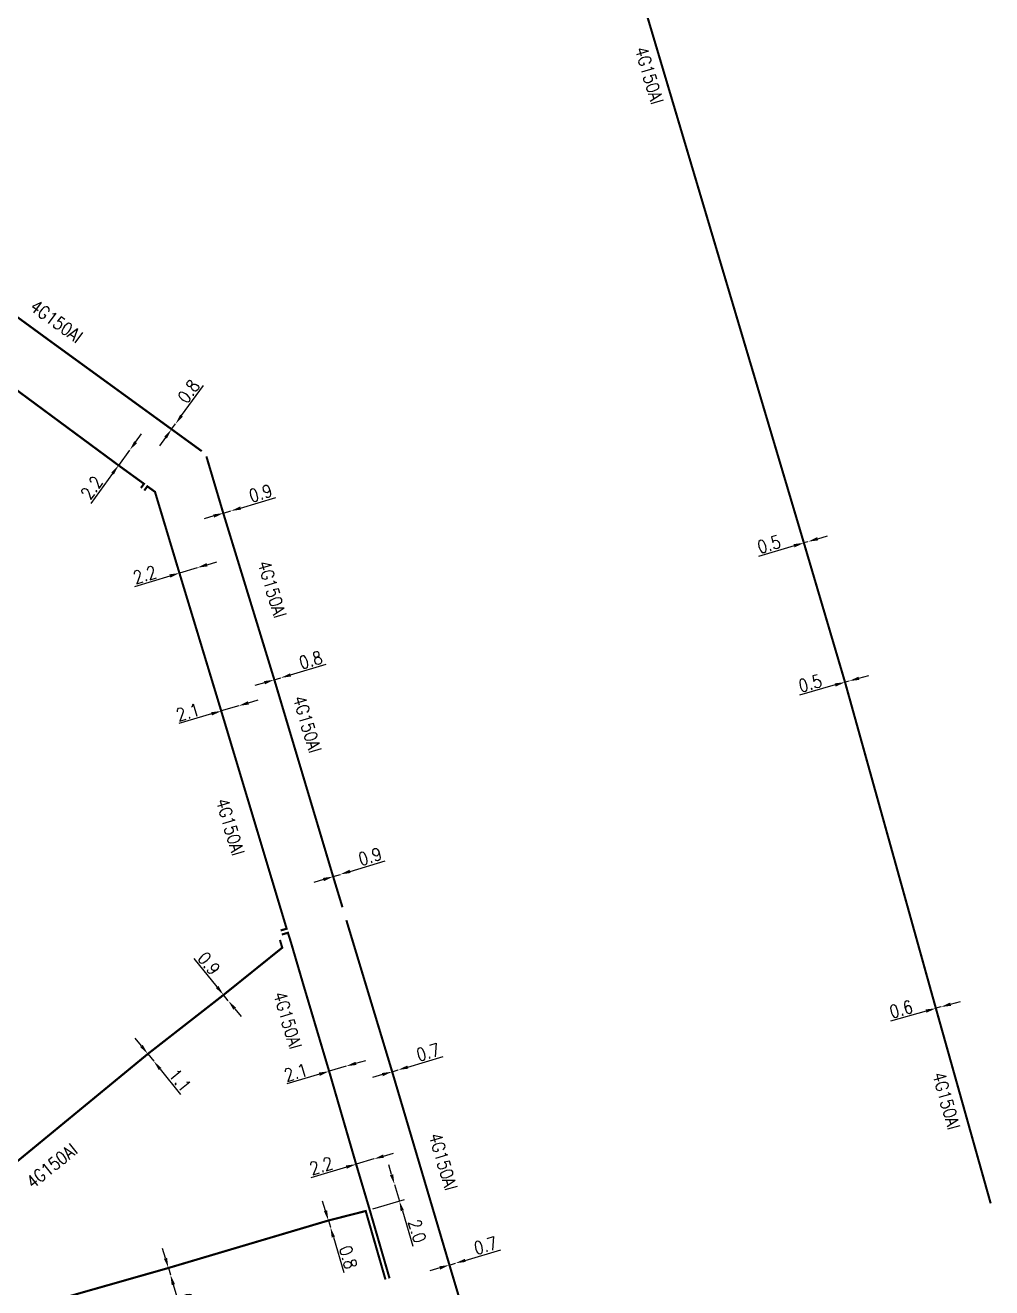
# Model space of a CAD drawing. Header units: millimetres. Extents: x 146511 to 147000, y 143998 to 145000.
# Drawn here: x 146886.2 to 147000.1, y 144673.2 to 144822.2 of the extents above; entities that cross this region are included whole.
import ezdxf
from ezdxf.enums import TextEntityAlignment as Align

# ---------------------------------------------------------------- set-up
doc = ezdxf.new("R2010")
doc.units = ezdxf.units.MM
doc.header["$MEASUREMENT"] = 0
doc.header["$PDMODE"] = 34
doc.linetypes.add('B_ST_AL', pattern=[2000, 1000, 1000])
doc.layers.get('DEFPOINTS').update_dxf_attribs({"linetype": 'CONTINUOUS'})
doc.layers.add('B_110', color=1, linetype='CONTINUOUS')
doc.styles.get("Standard").update_dxf_attribs({"font": 'romans.shx', "width": 0.85})
doc.dimstyles.get("Standard").update_dxf_attribs({"dimtxt": 1.5, "dimasz": 1.2, "dimexe": 0.625, "dimexo": 0.625, "dimgap": 0.25, "dimtad": 1, "dimdec": 1, "dimzin": 0, "dimdsep": 46, "dimtxsty": 'Standard', "dimcen": -0.5, "dimadec": 0, "dimazin": 0, "dimtfac": 1, "dimtdec": 1, "dimtmove": 0, "dimatfit": 3, "dimfxl": 1, "dimtolj": 1, "dimtzin": 0, "dimarcsym": 0})

# ---------------------------------------------------------------- blocks, each defined once
blk = doc.blocks.new('*D44')
at = {"layer": 'B_110', "color": 0, "linetype": 'Continuous', "lineweight": -2}
for p, q in [((146994.12, 144706.37), (146993.54, 144706.21)), ((146995.28, 144706.7), (146996.43, 144707.02)), ((146992.39, 144705.89), (146988.18, 144704.7))]:
    blk.add_line(p, q, dxfattribs=at)
at = {"layer": 'B_110', "color": 0, "linetype": 'Continuous'}
for points in [[(146992.33, 144706.08), (146992.44, 144705.69), (146993.54, 144706.21)], [(146995.22, 144706.89), (146995.33, 144706.5), (146994.12, 144706.37)]]:
    blk.add_solid(points, dxfattribs=at)
at = {"layer": 'DEFPOINTS', "color": 0, "linetype": 'Continuous'}
for p in [(146993.54, 144706.21), (146994.12, 144706.37), (146994.12, 144706.37)]:
    blk.add_point(p, dxfattribs=at)
at = {"layer": 'B_110', "color": 0, "linetype": 'Continuous', "insert": (146989.44, 144706.1), "char_height": 1.5, "attachment_point": 5, "rotation": 15.675}
blk.add_mtext('\\A1;0.6', dxfattribs=at)
blk = doc.blocks.new('*D45')
at = {"layer": 'B_110', "color": 0, "linetype": 'Continuous', "lineweight": -2}
for p, q in [((146983.31, 144744.81), (146982.83, 144744.68)), ((146984.46, 144745.14), (146985.62, 144745.47)), ((146981.67, 144744.35), (146977.47, 144743.15))]:
    blk.add_line(p, q, dxfattribs=at)
at = {"layer": 'B_110', "color": 0, "linetype": 'Continuous'}
for points in [[(146984.41, 144745.33), (146984.52, 144744.95), (146983.31, 144744.81)], [(146981.62, 144744.54), (146981.73, 144744.15), (146982.83, 144744.68)]]:
    blk.add_solid(points, dxfattribs=at)
at = {"layer": 'DEFPOINTS', "color": 0, "linetype": 'Continuous'}
for p in [(146983.31, 144744.81), (146983.31, 144744.81), (146982.83, 144744.68)]:
    blk.add_point(p, dxfattribs=at)
at = {"layer": 'B_110', "color": 0, "linetype": 'Continuous', "insert": (146978.72, 144744.54), "char_height": 1.5, "attachment_point": 5, "rotation": 15.9083}
blk.add_mtext('\\A1;0.5', dxfattribs=at)
blk = doc.blocks.new('*D46')
at = {"layer": 'B_110', "color": 0, "linetype": 'Continuous', "lineweight": -2}
for p, q in [((146978.46, 144761.25), (146977.98, 144761.11)), ((146979.61, 144761.59), (146980.76, 144761.94)), ((146976.83, 144760.77), (146972.64, 144759.52))]:
    blk.add_line(p, q, dxfattribs=at)
at = {"layer": 'B_110', "color": 0, "linetype": 'Continuous'}
for points in [[(146976.77, 144760.96), (146976.88, 144760.57), (146977.98, 144761.11)], [(146979.55, 144761.79), (146979.66, 144761.4), (146978.46, 144761.25)]]:
    blk.add_solid(points, dxfattribs=at)
at = {"layer": 'DEFPOINTS', "color": 0, "linetype": 'Continuous'}
for p in [(146977.98, 144761.11), (146978.46, 144761.25), (146978.46, 144761.25)]:
    blk.add_point(p, dxfattribs=at)
at = {"layer": 'B_110', "color": 0, "linetype": 'Continuous', "insert": (146973.87, 144760.93), "char_height": 1.5, "attachment_point": 5, "rotation": 16.5797}
blk.add_mtext('\\A1;0.5', dxfattribs=at)
blk = doc.blocks.new('*D190')
at = {"layer": 'B_110', "color": 0, "linetype": 'Continuous', "lineweight": -2}
for p, q in [((146927.29, 144688.44), (146925.2, 144687.82)), ((146928.44, 144688.78), (146929.59, 144689.12)), ((146924.05, 144687.48), (146919.86, 144686.23))]:
    blk.add_line(p, q, dxfattribs=at)
at = {"layer": 'B_110', "color": 0, "linetype": 'Continuous'}
for points in [[(146928.38, 144688.97), (146928.49, 144688.59), (146927.29, 144688.44)], [(146923.99, 144687.67), (146924.1, 144687.28), (146925.2, 144687.82)]]:
    blk.add_solid(points, dxfattribs=at)
at = {"layer": 'DEFPOINTS', "color": 0, "linetype": 'Continuous'}
for p in [(146927.29, 144688.44), (146927.29, 144688.44), (146925.2, 144687.82)]:
    blk.add_point(p, dxfattribs=at)
at = {"layer": 'B_110', "color": 0, "linetype": 'Continuous', "insert": (146921.09, 144687.64), "char_height": 1.5, "attachment_point": 5, "rotation": 16.5749}
blk.add_mtext('\\A1;2.2', dxfattribs=at)
blk = doc.blocks.new('*D193')
at = {"layer": 'B_110', "color": 0, "linetype": 'Continuous', "lineweight": -2}
for p, q in [((146902.73, 144676.73), (146902.39, 144677.88)), ((146903.07, 144675.58), (146903.31, 144674.77)), ((146903.65, 144673.62), (146904.9, 144669.43))]:
    blk.add_line(p, q, dxfattribs=at)
at = {"layer": 'B_110', "color": 0, "linetype": 'Continuous'}
for points in [[(146902.92, 144676.79), (146902.54, 144676.67), (146903.07, 144675.58)], [(146903.85, 144673.67), (146903.46, 144673.56), (146903.31, 144674.77)]]:
    blk.add_solid(points, dxfattribs=at)
at = {"layer": 'DEFPOINTS', "color": 0, "linetype": 'Continuous'}
for p in [(146903.07, 144675.58), (146903.31, 144674.77), (146903.31, 144674.77)]:
    blk.add_point(p, dxfattribs=at)
at = {"layer": 'B_110', "color": 0, "linetype": 'Continuous', "insert": (146905.41, 144671.23), "char_height": 1.5, "attachment_point": 5, "rotation": 286.5607}
blk.add_mtext('\\A1;0.8', dxfattribs=at)
blk = doc.blocks.new('*D194')
at = {"layer": 'B_110', "color": 0, "linetype": 'Continuous', "lineweight": -2}
for p, q in [((146921.59, 144682.33), (146921.25, 144683.48)), ((146921.93, 144681.18), (146922.17, 144680.38)), ((146922.52, 144679.22), (146923.76, 144675.03))]:
    blk.add_line(p, q, dxfattribs=at)
at = {"layer": 'B_110', "color": 0, "linetype": 'Continuous'}
for points in [[(146921.78, 144682.39), (146921.4, 144682.28), (146921.93, 144681.18)], [(146922.71, 144679.28), (146922.32, 144679.17), (146922.17, 144680.38)]]:
    blk.add_solid(points, dxfattribs=at)
at = {"layer": 'DEFPOINTS', "color": 0, "linetype": 'Continuous'}
for p in [(146921.93, 144681.18), (146922.17, 144680.38), (146922.17, 144680.38)]:
    blk.add_point(p, dxfattribs=at)
at = {"layer": 'B_110', "color": 0, "linetype": 'Continuous', "insert": (146924.27, 144676.84), "char_height": 1.5, "attachment_point": 5, "rotation": 286.5607}
blk.add_mtext('\\A1;0.8', dxfattribs=at)
blk = doc.blocks.new('*D195')
at = {"layer": 'B_110', "color": 0, "linetype": 'Continuous', "lineweight": -2}
for p, q in [((146929.38, 144686.59), (146929.04, 144687.74)), ((146929.72, 144685.44), (146930.3, 144683.48)), ((146927.16, 144682.55), (146930.9, 144683.66)), ((146930.65, 144682.33), (146931.89, 144678.14))]:
    blk.add_line(p, q, dxfattribs=at)
at = {"layer": 'B_110', "color": 0, "linetype": 'Continuous'}
for points in [[(146929.57, 144686.64), (146929.19, 144686.53), (146929.72, 144685.44)], [(146930.84, 144682.39), (146930.45, 144682.27), (146930.3, 144683.48)]]:
    blk.add_solid(points, dxfattribs=at)
at = {"layer": 'DEFPOINTS', "color": 0, "linetype": 'Continuous'}
for p in [(146929.72, 144685.44), (146929.72, 144685.44), (146926.57, 144682.37)]:
    blk.add_point(p, dxfattribs=at)
at = {"layer": 'B_110', "color": 0, "linetype": 'Continuous', "insert": (146932.4, 144679.94), "char_height": 1.5, "attachment_point": 5, "rotation": 286.5526}
blk.add_mtext('\\A1;2.0', dxfattribs=at)
blk = doc.blocks.new('*D203')
at = {"layer": 'B_110', "color": 0, "linetype": 'Continuous', "lineweight": -2}
for p, q in [((146938.07, 144676.48), (146942.26, 144677.73)), ((146935.05, 144675.59), (146933.9, 144675.24)), ((146936.2, 144675.93), (146936.92, 144676.14))]:
    blk.add_line(p, q, dxfattribs=at)
at = {"layer": 'B_110', "color": 0, "linetype": 'Continuous'}
for points in [[(146938.01, 144676.67), (146938.12, 144676.29), (146936.92, 144676.14)], [(146935, 144675.78), (146935.11, 144675.39), (146936.2, 144675.93)]]:
    blk.add_solid(points, dxfattribs=at)
at = {"layer": 'DEFPOINTS', "color": 0, "linetype": 'Continuous'}
for p in [(146936.2, 144675.93), (146936.92, 144676.14), (146936.92, 144676.14)]:
    blk.add_point(p, dxfattribs=at)
at = {"layer": 'B_110', "color": 0, "linetype": 'Continuous', "insert": (146940.45, 144678.23), "char_height": 1.5, "attachment_point": 5, "rotation": 16.5435}
blk.add_mtext('\\A1;0.7', dxfattribs=at)
blk = doc.blocks.new('*D204')
at = {"layer": 'B_110', "color": 0, "linetype": 'Continuous', "lineweight": -2}
for p, q in [((146931.29, 144699.28), (146935.48, 144700.52)), ((146929.45, 144698.73), (146930.14, 144698.94)), ((146928.3, 144698.39), (146927.15, 144698.05))]:
    blk.add_line(p, q, dxfattribs=at)
at = {"layer": 'B_110', "color": 0, "linetype": 'Continuous'}
for points in [[(146928.24, 144698.58), (146928.35, 144698.2), (146929.45, 144698.73)], [(146931.24, 144699.47), (146931.35, 144699.09), (146930.14, 144698.94)]]:
    blk.add_solid(points, dxfattribs=at)
at = {"layer": 'DEFPOINTS', "color": 0, "linetype": 'Continuous'}
for p in [(146929.45, 144698.73), (146930.14, 144698.94), (146930.14, 144698.94)]:
    blk.add_point(p, dxfattribs=at)
at = {"layer": 'B_110', "color": 0, "linetype": 'Continuous', "insert": (146933.68, 144701.03), "char_height": 1.5, "attachment_point": 5, "rotation": 16.5526}
blk.add_mtext('\\A1;0.7', dxfattribs=at)
blk = doc.blocks.new('*D205')
at = {"layer": 'B_110', "color": 0, "linetype": 'Continuous', "lineweight": -2}
for p, q in [((146924.49, 144722.36), (146928.62, 144723.62)), ((146921.34, 144721.4), (146920.2, 144721.05)), ((146922.49, 144721.75), (146923.34, 144722.01))]:
    blk.add_line(p, q, dxfattribs=at)
at = {"layer": 'B_110', "color": 0, "linetype": 'Continuous'}
for points in [[(146924.43, 144722.55), (146924.55, 144722.17), (146923.34, 144722.01)], [(146921.29, 144721.59), (146921.4, 144721.21), (146922.49, 144721.75)]]:
    blk.add_solid(points, dxfattribs=at)
at = {"layer": 'DEFPOINTS', "color": 0, "linetype": 'Continuous'}
for p in [(146922.49, 144721.75), (146923.34, 144722.01), (146923.34, 144722.01)]:
    blk.add_point(p, dxfattribs=at)
at = {"layer": 'B_110', "color": 0, "linetype": 'Continuous', "insert": (146926.84, 144724.12), "char_height": 1.5, "attachment_point": 5, "rotation": 16.9234}
blk.add_mtext('\\A1;0.9', dxfattribs=at)
blk = doc.blocks.new('*D206')
at = {"layer": 'B_110', "color": 0, "linetype": 'Continuous', "lineweight": -2}
for p, q in [((146911.36, 144741.89), (146909.3, 144741.28)), ((146912.51, 144742.24), (146913.66, 144742.58)), ((146908.16, 144740.93), (146904.32, 144739.79))]:
    blk.add_line(p, q, dxfattribs=at)
at = {"layer": 'B_110', "color": 0, "linetype": 'Continuous'}
for points in [[(146912.45, 144742.43), (146912.56, 144742.04), (146911.36, 144741.89)], [(146908.1, 144741.13), (146908.21, 144740.74), (146909.3, 144741.28)]]:
    blk.add_solid(points, dxfattribs=at)
at = {"layer": 'DEFPOINTS', "color": 0, "linetype": 'Continuous'}
for p in [(146911.36, 144741.89), (146911.36, 144741.89), (146909.3, 144741.28)]:
    blk.add_point(p, dxfattribs=at)
at = {"layer": 'B_110', "color": 0, "linetype": 'Continuous', "insert": (146905.37, 144741.15), "char_height": 1.5, "attachment_point": 5, "rotation": 16.6387}
blk.add_mtext('\\A1;2.1', dxfattribs=at)
blk = doc.blocks.new('*D207')
at = {"layer": 'B_110', "color": 0, "linetype": 'Continuous', "lineweight": -2}
for p, q in [((146917.47, 144745.54), (146921.66, 144746.79)), ((146915.55, 144744.96), (146916.32, 144745.19)), ((146914.4, 144744.62), (146913.25, 144744.27))]:
    blk.add_line(p, q, dxfattribs=at)
at = {"layer": 'B_110', "color": 0, "linetype": 'Continuous'}
for points in [[(146914.34, 144744.81), (146914.46, 144744.43), (146915.55, 144744.96)], [(146917.41, 144745.73), (146917.53, 144745.35), (146916.32, 144745.19)]]:
    blk.add_solid(points, dxfattribs=at)
at = {"layer": 'DEFPOINTS', "color": 0, "linetype": 'Continuous'}
for p in [(146915.55, 144744.96), (146916.32, 144745.19), (146916.32, 144745.19)]:
    blk.add_point(p, dxfattribs=at)
at = {"layer": 'B_110', "color": 0, "linetype": 'Continuous', "insert": (146919.85, 144747.29), "char_height": 1.5, "attachment_point": 5, "rotation": 16.6745}
blk.add_mtext('\\A1;0.8', dxfattribs=at)
blk = doc.blocks.new('*D208')
at = {"layer": 'B_110', "color": 0, "linetype": 'Continuous', "lineweight": -2}
for p, q in [((146906.48, 144758.18), (146904.39, 144757.55)), ((146907.63, 144758.53), (146908.78, 144758.88)), ((146903.24, 144757.2), (146899.06, 144755.94))]:
    blk.add_line(p, q, dxfattribs=at)
at = {"layer": 'B_110', "color": 0, "linetype": 'Continuous'}
for points in [[(146907.57, 144758.72), (146907.69, 144758.34), (146906.48, 144758.18)], [(146903.18, 144757.4), (146903.3, 144757.01), (146904.39, 144757.55)]]:
    blk.add_solid(points, dxfattribs=at)
at = {"layer": 'DEFPOINTS', "color": 0, "linetype": 'Continuous'}
for p in [(146906.48, 144758.18), (146906.48, 144758.18), (146904.39, 144757.55)]:
    blk.add_point(p, dxfattribs=at)
at = {"layer": 'B_110', "color": 0, "linetype": 'Continuous', "insert": (146900.29, 144757.36), "char_height": 1.5, "attachment_point": 5, "rotation": 16.8215}
blk.add_mtext('\\A1;2.2', dxfattribs=at)
blk = doc.blocks.new('*D209')
at = {"layer": 'B_110', "color": 0, "linetype": 'Continuous', "lineweight": -2}
for p, q in [((146911.59, 144765.22), (146915.72, 144766.45)), ((146908.42, 144764.28), (146907.27, 144763.94)), ((146909.57, 144764.62), (146910.44, 144764.88))]:
    blk.add_line(p, q, dxfattribs=at)
at = {"layer": 'B_110', "color": 0, "linetype": 'Continuous'}
for points in [[(146908.36, 144764.47), (146908.47, 144764.09), (146909.57, 144764.62)], [(146911.53, 144765.41), (146911.64, 144765.03), (146910.44, 144764.88)]]:
    blk.add_solid(points, dxfattribs=at)
at = {"layer": 'DEFPOINTS', "color": 0, "linetype": 'Continuous'}
for p in [(146909.57, 144764.62), (146910.44, 144764.88), (146910.44, 144764.88)]:
    blk.add_point(p, dxfattribs=at)
at = {"layer": 'B_110', "color": 0, "linetype": 'Continuous', "insert": (146913.94, 144766.97), "char_height": 1.5, "attachment_point": 5, "rotation": 16.5935}
blk.add_mtext('\\A1;0.9', dxfattribs=at)
blk = doc.blocks.new('*D210')
at = {"layer": 'B_110', "color": 0, "linetype": 'Continuous', "lineweight": -2}
for p, q in [((146904.62, 144776.13), (146907.19, 144779.66)), ((146903.45, 144774.51), (146903.92, 144775.15)), ((146902.74, 144773.53), (146902.04, 144772.56))]:
    blk.add_line(p, q, dxfattribs=at)
at = {"layer": 'B_110', "color": 0, "linetype": 'Continuous'}
for points in [[(146904.46, 144776.24), (146904.78, 144776.01), (146903.92, 144775.15)], [(146902.58, 144773.65), (146902.9, 144773.42), (146903.45, 144774.51)]]:
    blk.add_solid(points, dxfattribs=at)
at = {"layer": 'DEFPOINTS', "color": 0, "linetype": 'Continuous'}
for p in [(146903.45, 144774.51), (146903.92, 144775.15), (146903.92, 144775.15)]:
    blk.add_point(p, dxfattribs=at)
at = {"layer": 'B_110', "color": 0, "linetype": 'Continuous', "insert": (146905.45, 144778.97), "char_height": 1.5, "attachment_point": 5, "rotation": 54.057}
blk.add_mtext('\\A1;0.8', dxfattribs=at)
blk = doc.blocks.new('*D211')
at = {"layer": 'B_110', "color": 0, "linetype": 'Continuous', "lineweight": -2}
for p, q in [((146899.21, 144773), (146899.91, 144773.96)), ((146898.5, 144772.03), (146897.2, 144770.25)), ((146896.49, 144769.28), (146893.91, 144765.75))]:
    blk.add_line(p, q, dxfattribs=at)
at = {"layer": 'B_110', "color": 0, "linetype": 'Continuous'}
for points in [[(146899.04, 144773.11), (146899.37, 144772.88), (146898.5, 144772.03)], [(146896.33, 144769.4), (146896.65, 144769.17), (146897.2, 144770.25)]]:
    blk.add_solid(points, dxfattribs=at)
at = {"layer": 'DEFPOINTS', "color": 0, "linetype": 'Continuous'}
for p in [(146898.5, 144772.03), (146898.5, 144772.03), (146897.2, 144770.25)]:
    blk.add_point(p, dxfattribs=at)
at = {"layer": 'B_110', "color": 0, "linetype": 'Continuous', "insert": (146894.04, 144767.62), "char_height": 1.5, "attachment_point": 5, "rotation": 53.8377}
blk.add_mtext('\\A1;2.2', dxfattribs=at)
blk = doc.blocks.new('*D246')
at = {"layer": 'B_110', "color": 0, "linetype": 'Continuous', "lineweight": -2}
for p, q in [((146899.9, 144701.77), (146899.14, 144702.7)), ((146900.65, 144700.83), (146901.34, 144699.98)), ((146902.09, 144699.04), (146904.49, 144696.06))]:
    blk.add_line(p, q, dxfattribs=at)
at = {"layer": 'B_110', "color": 0, "linetype": 'Continuous'}
for points in [[(146900.05, 144701.89), (146899.74, 144701.64), (146900.65, 144700.83)], [(146902.25, 144699.17), (146901.94, 144698.92), (146901.34, 144699.98)]]:
    blk.add_solid(points, dxfattribs=at)
at = {"layer": 'DEFPOINTS', "color": 0, "linetype": 'Continuous'}
for p in [(146900.65, 144700.83), (146901.34, 144699.98), (146901.34, 144699.98)]:
    blk.add_point(p, dxfattribs=at)
at = {"layer": 'B_110', "color": 0, "linetype": 'Continuous', "insert": (146904.45, 144697.71), "char_height": 1.5, "attachment_point": 5, "rotation": 308.8503}
blk.add_mtext('\\A1;1.1', dxfattribs=at)
blk = doc.blocks.new('*D247')
at = {"layer": 'B_110', "color": 0, "linetype": 'Continuous', "lineweight": -2}
for p, q in [((146908.81, 144708.73), (146906.1, 144712.08)), ((146910.13, 144707.09), (146909.57, 144707.79)), ((146910.89, 144706.16), (146911.65, 144705.23))]:
    blk.add_line(p, q, dxfattribs=at)
at = {"layer": 'B_110', "color": 0, "linetype": 'Continuous'}
for points in [[(146908.97, 144708.85), (146908.66, 144708.6), (146909.57, 144707.79)], [(146911.05, 144706.29), (146910.73, 144706.04), (146910.13, 144707.09)]]:
    blk.add_solid(points, dxfattribs=at)
at = {"layer": 'DEFPOINTS', "color": 0, "linetype": 'Continuous'}
for p in [(146909.57, 144707.79), (146910.13, 144707.09), (146910.13, 144707.09)]:
    blk.add_point(p, dxfattribs=at)
at = {"layer": 'B_110', "color": 0, "linetype": 'Continuous', "insert": (146907.85, 144711.5), "char_height": 1.5, "attachment_point": 5, "rotation": 309.0123}
blk.add_mtext('\\A1;0.9', dxfattribs=at)
blk = doc.blocks.new('*D248')
at = {"layer": 'B_110', "color": 0, "linetype": 'Continuous', "lineweight": -2}
for p, q in [((146925.18, 144699.72), (146926.33, 144700.06)), ((146924.03, 144699.38), (146922.02, 144698.78)), ((146920.87, 144698.44), (146917.03, 144697.29))]:
    blk.add_line(p, q, dxfattribs=at)
at = {"layer": 'B_110', "color": 0, "linetype": 'Continuous'}
for points in [[(146920.81, 144698.63), (146920.92, 144698.24), (146922.02, 144698.78)], [(146925.12, 144699.91), (146925.24, 144699.53), (146924.03, 144699.38)]]:
    blk.add_solid(points, dxfattribs=at)
at = {"layer": 'DEFPOINTS', "color": 0, "linetype": 'Continuous'}
for p in [(146922.02, 144698.78), (146924.03, 144699.38), (146924.03, 144699.38)]:
    blk.add_point(p, dxfattribs=at)
at = {"layer": 'B_110', "color": 0, "linetype": 'Continuous', "insert": (146918.09, 144698.65), "char_height": 1.5, "attachment_point": 5, "rotation": 16.5749}
blk.add_mtext('\\A1;2.1', dxfattribs=at)

msp = doc.modelspace()

# ---------------------------------------------------------------- linework, layer by layer
at = {"layer": 'B_110', "linetype": 'B_ST_AL', "const_width": 0.25, "flags": 128}
for points in [[(146954.7, 144834.54), (146956.04, 144834.94), (146957.09, 144831.39), (146977.98, 144761.11), (146982.83, 144744.68), (146993.54, 144706.21), (147000, 144683.2)], [(146939.56, 144664.66), (146936.2, 144675.93), (146936.2, 144675.93), (146929.45, 144698.73), (146924.05, 144716.6)]]:
    msp.add_lwpolyline(points, dxfattribs=at)
at = {"layer": 'B_110', "linetype": 'B_ST_AL', "flags": 128}
for points in [[(146899.83, 144767.58, 0.25, 0.25, 0), (146900.19, 144768.08, 0.25, 0.25, 0), (146897.2, 144770.25, 0.25, 0.25, 0), (146878.14, 144784.35, 0.25, 0.25, 0), (146860.52, 144797.12, 0.25, 0.25, 0), (146859.53, 144797.81, 0, 0, 0)], [(146907, 144771.93, 0.25, 0.25, 0), (146903.45, 144774.51, 0.25, 0.25, 0), (146888.99, 144785.02, 0.25, 0.25, 0), (146881.18, 144790.73, 0, 0, 0)], [(146923.59, 144718.13, 0.25, 0.25, 0), (146922.49, 144721.75, 0.25, 0.25, 0), (146922.49, 144721.75, 0.25, 0.25, 0), (146915.56, 144744.96, 0.25, 0.25, 0), (146909.54, 144764.61, 0.25, 0.25, 0), (146907.55, 144771.31, 0, 0, 0)], [(146900.23, 144767.28, 0.25, 0.25, 0), (146900.59, 144767.78, 0.25, 0.25, 0), (146901.49, 144767.13, 0.25, 0.25, 0), (146904.37, 144757.55, 0.25, 0.25, 0), (146909.3, 144741.28, 0.25, 0.25, 0), (146917.01, 144715.6, 0.25, 0.25, 0), (146917.01, 144715.6, 0.25, 0.25, 0), (146916.3, 144715.39, 0, 0, 0)], [(146916.44, 144714.91, 0.25, 0.25, 0), (146917.16, 144715.12, 0.25, 0.25, 0), (146917.47, 144714.15, 0.25, 0.25, 0), (146919.08, 144708.66, 0.25, 0.25, 0), (146922.02, 144698.78, 0.25, 0.25, 0), (146925.2, 144687.82, 0.25, 0.25, 0), (146926.8, 144682.44, 0.25, 0.25, 0), (146929.14, 144674.36, 0, 0, 0)], [(146875.4, 144680.42, 0.25, 0.25, 0), (146875.54, 144680.23, 0.25, 0.25, 0), (146880.31, 144684.09, 0.25, 0.25, 0), (146900.65, 144700.83, 0.25, 0.25, 0), (146909.57, 144707.79, 0.25, 0.25, 0), (146916.49, 144713.36, 0.25, 0.25, 0), (146916.22, 144714.27, 0, 0, 0)], [(146873.81, 144657.82, 0.25, 0.25, 0), (146875.55, 144660.38, 0.25, 0.25, 0), (146882.02, 144669.65, 0.25, 0.25, 0), (146886.78, 144670.94, 0.25, 0.25, 0), (146903.07, 144675.58, 0.25, 0.25, 0), (146921.93, 144681.18, 0.25, 0.25, 0), (146926.33, 144682.3, 0.25, 0.25, 0), (146928.66, 144674.22, 0, 0, 0)]]:
    msp.add_lwpolyline(points, format="xyseb", dxfattribs=at)

# ---------------------------------------------------------------- texts
at = {"layer": 'B_110', "linetype": 'Continuous', "width": 0.85}
for rotation, p in [(286.5538, (146959.74, 144816.24)), (323.8992, (146889.86, 144787.24)), (286.6745, (146915.29, 144755.62)), (286.6745, (146919.43, 144739.71)), (286.6196, (146910.35, 144727.6)), (286.5635, (146917.13, 144704.78)), (285.675, (146994.77, 144695.29)), (286.5435, (146935.45, 144688.11)), (38.9643, (146889.3, 144687.63))]:
    msp.add_text('4G150Al', height=1.5, rotation=rotation, dxfattribs=at).set_placement(p, align=Align.MIDDLE)

# ---------------------------------------------------------------- dimensions: what is measured, and where the dimension line sits
at = {"layer": 'B_110', "linetype": 'Continuous'}
for base, p1, p2, angle, picture, middle in [((146903.92, 144775.15), (146903.45, 144774.51), (146903.92, 144775.15), 234.057, '*D210', (146906.26, 144778.38)), ((146898.5, 144772.03), (146897.2, 144770.25), (146898.5, 144772.03), 233.8377, '*D211', (146894.85, 144767.03)), ((146910.44, 144764.88), (146909.57, 144764.62), (146910.44, 144764.88), 196.5935, '*D209', (146914.23, 144766.01)), ((146978.46, 144761.25), (146977.98, 144761.11), (146978.46, 144761.25), 196.5797, '*D46', (146974.16, 144759.97)), ((146906.48, 144758.18), (146904.39, 144757.55), (146906.48, 144758.18), 196.8215, '*D208', (146900.57, 144756.4)), ((146916.32, 144745.19), (146915.55, 144744.96), (146916.32, 144745.19), 196.6745, '*D207', (146920.14, 144746.34)), ((146983.31, 144744.81), (146982.83, 144744.68), (146983.31, 144744.81), 195.9083, '*D45', (146978.99, 144743.58)), ((146911.36, 144741.89), (146909.3, 144741.28), (146911.36, 144741.89), 196.6387, '*D206', (146905.66, 144740.19)), ((146923.34, 144722.01), (146922.49, 144721.75), (146923.34, 144722.01), 196.9234, '*D205', (146927.13, 144723.16)), ((146910.13, 144707.09), (146909.57, 144707.79), (146910.13, 144707.09), 129.0123, '*D247', (146907.08, 144710.87)), ((146994.12, 144706.37), (146993.54, 144706.21), (146994.12, 144706.37), 195.675, '*D44', (146989.71, 144705.13)), ((146901.34, 144699.98), (146900.65, 144700.83), (146901.34, 144699.98), 128.8503, '*D246', (146903.67, 144697.09)), ((146930.14, 144698.94), (146929.45, 144698.73), (146930.14, 144698.94), 196.5526, '*D204', (146933.96, 144700.07)), ((146924.03, 144699.38), (146922.02, 144698.78), (146924.03, 144699.38), 196.5749, '*D248', (146918.37, 144697.69)), ((146927.29, 144688.44), (146925.2, 144687.82), (146927.29, 144688.44), 196.5749, '*D190', (146921.38, 144686.68)), ((146929.72, 144685.44), (146926.57, 144682.37), (146929.72, 144685.44), 286.5526, '*D195', (146931.44, 144679.66)), ((146922.17, 144680.38), (146921.93, 144681.18), (146922.17, 144680.38), 106.5607, '*D194', (146923.31, 144676.55)), ((146936.92, 144676.14), (146936.2, 144675.93), (146936.92, 144676.14), 196.5435, '*D203', (146940.74, 144677.27)), ((146903.31, 144674.77), (146903.07, 144675.58), (146903.31, 144674.77), 106.5607, '*D193', (146904.45, 144670.95))]:
    dim = msp.add_linear_dim(base=base, p1=p1, p2=p2, angle=angle, dimstyle='Standard', dxfattribs=at)
    dim.commit()
    dim.dimension.update_dxf_attribs({"geometry": picture, "text_midpoint": middle, "dimtype": 160})

doc.saveas('drawing.dxf')
